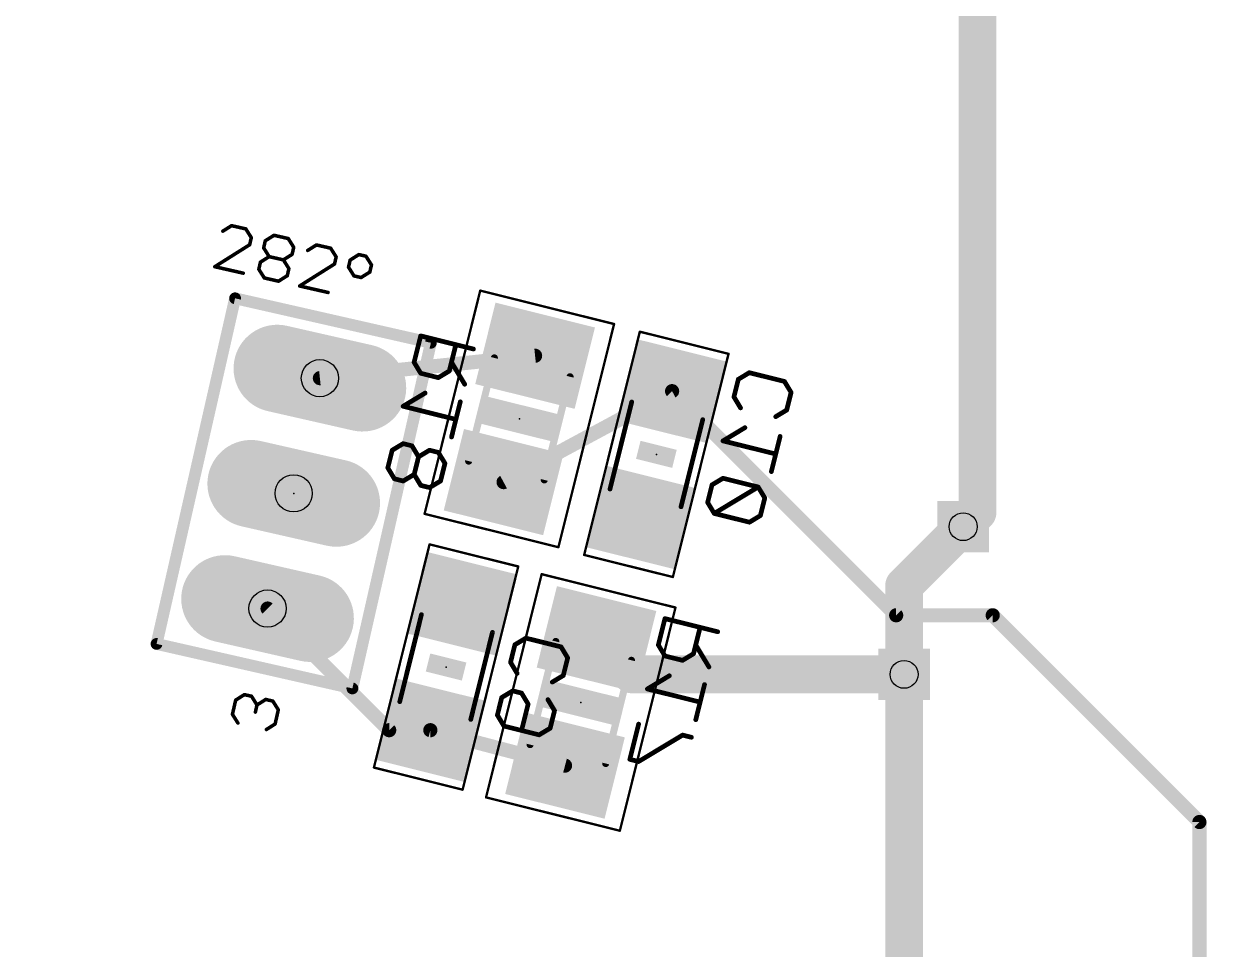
# Model space of a CAD drawing. Extents: x 4 to 288, y -28 to 191.
# Drawn here: x 38.22 to 63.82, y 112.2 to 132.1 of the extents above; entities that cross this region are included whole.
import ezdxf

# ---------------------------------------------------------------- set-up
doc = ezdxf.new("R2010")
doc.units = 0
doc.header["$MEASUREMENT"] = 0
doc.layers.get('0').update_dxf_attribs({"linetype": 'CONTINUOUS'})
for name, color, linetype in [('1', 22, 'CONTINUOUS'), ('16', 175, 'CONTINUOUS'), ('17', 82, 'CONTINUOUS'), ('18', 82, 'CONTINUOUS'), ('20', 7, 'CONTINUOUS'), ('21', 2, 'CONTINUOUS'), ('23', 7, 'CONTINUOUS'), ('24', 7, 'CONTINUOUS'), ('25', 2, 'CONTINUOUS'), ('26', 3, 'CONTINUOUS'), ('29', 253, 'CONTINUOUS'), ('30', 253, 'CONTINUOUS'), ('32', 253, 'CONTINUOUS'), ('36', 253, 'CONTINUOUS'), ('40', 175, 'CONTINUOUS'), ('44', 253, 'CONTINUOUS'), ('52', 253, 'CONTINUOUS')]:
    doc.layers.add(name, color=color, linetype=linetype)

# ---------------------------------------------------------------- blocks, each defined once
blk = doc.blocks.new('LONGP100')
at = {"const_width": 1}
blk.add_lwpolyline([(-0.5, 0), (0.5, 0)], dxfattribs=at)
at = {"const_width": 0.5}
for points in [[(-0.5, 0.25, 1), (-0.5, -0.25)], [(0.5, -0.25, 1), (0.5, 0.25)]]:
    blk.add_lwpolyline(points, format="xyb", dxfattribs=at)
blk = doc.blocks.new('RECT')
blk.add_solid([(-0.5, -0.5), (0.5, -0.5), (-0.5, 0.5), (0.5, 0.5)])
blk = doc.blocks.new('SQUAREV')
blk.add_solid([(-0.5, -0.5), (0.5, -0.5), (-0.5, 0.5), (0.5, 0.5)])

msp = doc.modelspace()

# ---------------------------------------------------------------- linework, layer by layer
at = {"layer": '1', "const_width": 0.8128}
for points in [[(58.42, 121.285), (57.15, 120.015)], [(57.15, 120.015), (57.15, 118.11)]]:
    msp.add_lwpolyline(points, dxfattribs=at)
at = {"layer": '1', "const_width": 0.4064}
for points in [[(58.5637, 121.1413, 1), (58.2763, 121.4287)], [(57.3532, 120.015, 1), (56.9468, 120.015)], [(57.0063, 120.1587, 1), (57.2937, 119.8713)], [(56.9468, 118.11, 1), (57.3532, 118.11)]]:
    msp.add_lwpolyline(points, format="xyb", dxfattribs=at)
at = {"layer": '16'}
for points, const_width in [([(58.7287, 135.89), (58.7287, 121.5937)], 0.8128), ([(44.5873, 124.4782), (49.2146, 124.9599)], 0.3048), ([(48.5373, 122.2431), (52.161, 124.1979)], 0.3048), ([(56.9789, 119.38), (52.161, 124.1979)], 0.3048), ([(58.7287, 121.5937), (58.42, 121.285)], 0.8128), ([(43.4618, 119.5244), (46.0772, 116.9091)], 0.3048), ([(59.055, 119.38), (56.9789, 119.38)], 0.3048), ([(63.5, 114.935), (59.055, 119.38)], 0.3048), ([(51.2893, 118.11), (50.5354, 118.8639)], 0.8128), ([(57.15, 118.11), (51.2893, 118.11)], 0.8128), ([(57.15, 118.11), (57.15, 111.3523)], 0.8128), ([(46.0772, 116.9091), (46.9625, 116.9091)], 0.3048), ([(49.8581, 116.1471), (46.9625, 116.9091)], 0.3048), ([(63.5, 69.85), (63.5, 114.935)], 0.3048)]:
    msp.add_lwpolyline(points, dxfattribs=dict(at, const_width=const_width))
for points, const_width in [([(49.2225, 124.8841, 1), (49.2068, 125.0357)], 0.1524), ([(44.5794, 124.5539, 1), (44.5952, 124.4024)], 0.1524), ([(52.2149, 124.2518, 1), (52.1072, 124.144)], 0.1524), ([(52.1972, 124.1308, 1), (52.1249, 124.265)], 0.1524), ([(48.5011, 122.3101, 1), (48.5734, 122.176)], 0.1524), ([(58.8723, 121.45, 1), (58.585, 121.7373)], 0.4064), ([(58.2763, 121.4287, 1), (58.5637, 121.1413)], 0.4064), ([(58.5255, 121.5937, 1), (58.9319, 121.5937)], 0.4064), ([(43.5157, 119.5783, 1), (43.4079, 119.4705)], 0.1524), ([(56.9789, 119.4562, 1), (56.9789, 119.3038)], 0.1524), ([(56.9251, 119.3261, 1), (57.0328, 119.4339)], 0.1524), ([(59.1089, 119.4339, 1), (59.0011, 119.3261)], 0.1524), ([(59.055, 119.3038, 1), (59.055, 119.4562)], 0.1524), ([(50.6791, 119.0076, 1), (50.3918, 118.7202)], 0.4064), ([(51.2893, 118.3132, 1), (51.2893, 117.9068)], 0.4064), ([(57.3532, 118.11, 1), (56.9468, 118.11)], 0.4064), ([(57.15, 117.9068, 1), (57.15, 118.3132)], 0.4064), ([(51.1457, 117.9663, 1), (51.433, 118.2537)], 0.4064), ([(46.0772, 116.9853, 1), (46.0772, 116.8329)], 0.1524), ([(46.0233, 116.8552, 1), (46.131, 116.9629)], 0.1524), ([(46.9819, 116.9828, 1), (46.9431, 116.8354)], 0.1524), ([(46.9625, 116.8329, 1), (46.9625, 116.9853)], 0.1524), ([(49.8387, 116.0734, 1), (49.8775, 116.2208)], 0.1524), ([(63.5762, 114.935, 1), (63.4238, 114.935)], 0.1524), ([(63.4461, 114.8811, 1), (63.5539, 114.9889)], 0.1524)]:
    msp.add_lwpolyline(points, format="xyb", dxfattribs=dict(at, const_width=const_width))
at = {"layer": '20', "const_width": 0.0254}
msp.add_lwpolyline([(71.1264, 186.0347, 2.9429), (202.1142, 186.0347)], format="xyb", dxfattribs=at)
at = {"layer": '21'}
for points, const_width in [([(42.7633, 126.1949), (41.0751, 118.7643)], 0.254), ([(42.7633, 126.1949), (46.974, 125.2383)], 0.254), ([(46.974, 125.2383), (45.2858, 117.8076)], 0.254), ([(41.0751, 118.7643), (45.2858, 117.8076)], 0.254), ([(42.7067, 117.2501), (42.7762, 117.5559)], 0.0762), ([(42.7762, 117.5559), (42.9638, 117.674)], 0.0762), ([(42.9638, 117.674), (43.1167, 117.6393)], 0.0762), ([(43.1167, 117.6393), (43.2348, 117.4517)], 0.0762), ([(43.2348, 117.4517), (43.4224, 117.5698)], 0.0762), ([(43.4224, 117.5698), (43.5753, 117.5351)], 0.0762), ([(43.5753, 117.5351), (43.6934, 117.3475)], 0.0762), ([(42.8249, 117.0625), (42.7067, 117.2501)], 0.0762), ([(43.2348, 117.4517), (43.2001, 117.2988)], 0.0762), ([(43.6934, 117.3475), (43.624, 117.0418)], 0.0762), ([(43.624, 117.0418), (43.4364, 116.9236)], 0.0762)]:
    msp.add_lwpolyline(points, dxfattribs=dict(at, const_width=const_width))
for points, const_width in [([(42.7774, 126.2568, 1), (42.7492, 126.133)], 0.127), ([(42.8252, 126.1809, 1), (42.7014, 126.209)], 0.127), ([(47.0359, 125.2242, 1), (46.9121, 125.2523)], 0.127), ([(46.9599, 125.1763, 1), (46.9881, 125.3002)], 0.127), ([(41.0892, 118.8262, 1), (41.061, 118.7024)], 0.127), ([(41.0132, 118.7783, 1), (41.137, 118.7502)], 0.127), ([(45.2239, 117.8217, 1), (45.3477, 117.7936)], 0.127), ([(45.2717, 117.7457, 1), (45.2999, 117.8696)], 0.127), ([(42.7661, 117.572, 1), (42.7864, 117.5398)], 0.0381), ([(42.7948, 117.5517, 1), (42.7576, 117.5601)], 0.0381), ([(42.968, 117.6926, 1), (42.9596, 117.6555)], 0.0381), ([(42.974, 117.6579, 1), (42.9537, 117.6902)], 0.0381), ([(43.1328, 117.6495, 1), (43.1006, 117.6291)], 0.0381), ([(43.1125, 117.6207, 1), (43.1209, 117.6579)], 0.0381), ([(43.4266, 117.5884, 1), (43.4182, 117.5513)], 0.0381), ([(43.4326, 117.5537, 1), (43.4123, 117.586)], 0.0381), ([(43.5914, 117.5453, 1), (43.5592, 117.525)], 0.0381), ([(43.5711, 117.5165, 1), (43.5795, 117.5537)], 0.0381), ([(42.7229, 117.2603, 1), (42.6906, 117.24)], 0.0381), ([(42.6882, 117.2544, 1), (42.7253, 117.2459)], 0.0381), ([(43.1815, 117.303, 1), (43.2187, 117.2946)], 0.0381), ([(43.2247, 117.4678, 1), (43.245, 117.4356)], 0.0381), ([(43.2534, 117.4475, 1), (43.2162, 117.4559)], 0.0381), ([(43.2187, 117.4415, 1), (43.2509, 117.4618)], 0.0381), ([(43.712, 117.3433, 1), (43.6749, 117.3517)], 0.0381), ([(43.6773, 117.3374, 1), (43.7096, 117.3577)], 0.0381), ([(42.8088, 117.0524, 1), (42.841, 117.0727)], 0.0381), ([(43.6054, 117.046, 1), (43.6425, 117.0375)], 0.0381), ([(43.6341, 117.0256, 1), (43.6138, 117.0579)], 0.0381), ([(43.4262, 116.9397, 1), (43.4465, 116.9075)], 0.0381)]:
    msp.add_lwpolyline(points, format="xyb", dxfattribs=dict(at, const_width=const_width))
at = {"layer": '23'}
msp.add_point((44.0246, 122.0013), dxfattribs=at)
at = {"layer": '24'}
for p in [(48.876, 123.6015), (51.8224, 122.8395), (47.3011, 118.2675), (50.1968, 117.5055)]:
    msp.add_point(p, dxfattribs=at)
at = {"layer": '25', "const_width": 0.0762}
for points in [[(42.6883, 127.7566), (42.5007, 127.6385)], [(42.9941, 127.6871), (42.6883, 127.7566)], [(43.1122, 127.4995), (42.9941, 127.6871)], [(43.0775, 127.3467), (43.1122, 127.4995)], [(43.413, 127.4312), (43.6006, 127.5493)], [(43.6006, 127.5493), (43.9063, 127.4799)], [(43.9063, 127.4799), (44.0245, 127.2923)], [(42.3271, 126.8741), (43.0775, 127.3467)], [(43.3783, 127.2783), (43.413, 127.4312)], [(43.4964, 127.0907), (43.3783, 127.2783)], [(44.0245, 127.2923), (43.9898, 127.1394)], [(44.5129, 127.3421), (44.3253, 127.2239)], [(44.8186, 127.2726), (44.5129, 127.3421)], [(44.9368, 127.085), (44.8186, 127.2726)], [(43.2741, 126.8197), (43.3088, 126.9726)], [(43.3088, 126.9726), (43.4964, 127.0907)], [(43.4964, 127.0907), (43.8021, 127.0213)], [(43.9898, 127.1394), (43.8021, 127.0213)], [(43.8021, 127.0213), (43.9203, 126.8337)], [(44.1516, 126.4596), (44.902, 126.9321)], [(44.902, 126.9321), (44.9368, 127.085)], [(45.2028, 126.8638), (45.2375, 127.0167)], [(45.2375, 127.0167), (45.4251, 127.1348)], [(45.4251, 127.1348), (45.578, 127.1001)], [(45.578, 127.1001), (45.6961, 126.9125)], [(42.9386, 126.7352), (42.3271, 126.8741)], [(43.3922, 126.6321), (43.2741, 126.8197)], [(43.8856, 126.6808), (43.698, 126.5627)], [(43.9203, 126.8337), (43.8856, 126.6808)], [(45.3209, 126.6762), (45.2028, 126.8638)], [(45.4738, 126.6415), (45.3209, 126.6762)], [(45.6614, 126.7596), (45.4738, 126.6415)], [(45.6961, 126.9125), (45.6614, 126.7596)], [(43.698, 126.5627), (43.3922, 126.6321)], [(44.7631, 126.3207), (44.1516, 126.4596)]]:
    msp.add_lwpolyline(points, dxfattribs=at)
at = {"layer": '25', "const_width": 0.0381}
for points in [[(42.6925, 127.7752, 1), (42.6841, 127.738)], [(42.6985, 127.7405, 1), (42.6782, 127.7727)], [(42.4906, 127.6546, 1), (42.5109, 127.6223)], [(43.0102, 127.6973, 1), (42.978, 127.677)], [(42.9899, 127.6686, 1), (42.9983, 127.7057)], [(43.1308, 127.4953, 1), (43.0936, 127.5038)], [(43.0961, 127.4894, 1), (43.1283, 127.5097)], [(43.6048, 127.5679, 1), (43.5964, 127.5308)], [(43.6107, 127.5332, 1), (43.5904, 127.5655)], [(43.9225, 127.49, 1), (43.8902, 127.4697)], [(43.9021, 127.4613, 1), (43.9106, 127.4985)], [(43.0589, 127.3509, 1), (43.0961, 127.3425)], [(43.0876, 127.3306, 1), (43.0673, 127.3628)], [(43.3944, 127.2885, 1), (43.3621, 127.2682)], [(43.3597, 127.2826, 1), (43.3968, 127.2741)], [(43.4028, 127.4473, 1), (43.4231, 127.4151)], [(43.4316, 127.427, 1), (43.3944, 127.4354)], [(44.0431, 127.2881, 1), (44.0059, 127.2965)], [(44.0084, 127.2821, 1), (44.0406, 127.3024)], [(44.3151, 127.2401, 1), (44.3354, 127.2078)], [(44.5171, 127.3607, 1), (44.5086, 127.3235)], [(44.523, 127.326, 1), (44.5027, 127.3582)], [(44.8347, 127.2828, 1), (44.8025, 127.2625)], [(44.8144, 127.254, 1), (44.8228, 127.2912)], [(43.2987, 126.9887, 1), (43.319, 126.9565)], [(43.3274, 126.9684, 1), (43.2902, 126.9768)], [(43.5006, 127.1093, 1), (43.4922, 127.0722)], [(43.4803, 127.0806, 1), (43.5125, 127.1009)], [(43.5066, 127.0746, 1), (43.4863, 127.1068)], [(43.8183, 127.0314, 1), (43.786, 127.0111)], [(43.792, 127.0374, 1), (43.8123, 127.0051)], [(43.7979, 127.0027, 1), (43.8064, 127.0398)], [(43.9712, 127.1436, 1), (44.0083, 127.1352)], [(43.9999, 127.1233, 1), (43.9796, 127.1555)], [(44.9122, 126.916, 1), (44.8919, 126.9483)], [(44.9553, 127.0808, 1), (44.9182, 127.0892)], [(44.9206, 127.0749, 1), (44.9529, 127.0952)], [(45.2274, 127.0328, 1), (45.2477, 127.0005)], [(45.2561, 127.0124, 1), (45.219, 127.0209)], [(45.4294, 127.1534, 1), (45.4209, 127.1162)], [(45.4353, 127.1187, 1), (45.415, 127.1509)], [(45.5941, 127.1102, 1), (45.5619, 127.0899)], [(45.5738, 127.0815, 1), (45.5822, 127.1187)], [(42.3313, 126.8927, 1), (42.3229, 126.8555)], [(42.3169, 126.8902, 1), (42.3372, 126.858)], [(42.9343, 126.7166, 1), (42.9428, 126.7538)], [(43.2902, 126.8299, 1), (43.2579, 126.8096)], [(43.2555, 126.8239, 1), (43.2926, 126.8155)], [(43.8957, 126.6647, 1), (43.8754, 126.6969)], [(43.9389, 126.8294, 1), (43.9017, 126.8379)], [(43.9042, 126.8235, 1), (43.9364, 126.8438)], [(44.8834, 126.9364, 1), (44.9206, 126.9279)], [(45.2189, 126.874, 1), (45.1867, 126.8536)], [(45.1842, 126.868, 1), (45.2214, 126.8596)], [(45.3252, 126.6948, 1), (45.3167, 126.6576)], [(45.3048, 126.666, 1), (45.3371, 126.6863)], [(45.6428, 126.7638, 1), (45.68, 126.7554)], [(45.6716, 126.7435, 1), (45.6513, 126.7757)], [(45.7147, 126.9083, 1), (45.6776, 126.9167)], [(45.68, 126.9023, 1), (45.7123, 126.9226)], [(43.3964, 126.6507, 1), (43.388, 126.6135)], [(43.3761, 126.622, 1), (43.4083, 126.6423)], [(43.6878, 126.5788, 1), (43.7081, 126.5465)], [(43.6937, 126.5441, 1), (43.7022, 126.5812)], [(43.867, 126.685, 1), (43.9041, 126.6766)], [(44.1558, 126.4782, 1), (44.1474, 126.441)], [(44.1415, 126.4757, 1), (44.1618, 126.4435)], [(45.4637, 126.6576, 1), (45.484, 126.6253)], [(45.4696, 126.6229, 1), (45.478, 126.66)], [(44.7589, 126.3021, 1), (44.7673, 126.3392)]]:
    msp.add_lwpolyline(points, format="xyb", dxfattribs=at)
at = {"layer": '26', "const_width": 0.1016}
for points in [[(46.7547, 125.3869), (46.6132, 124.8196)], [(47.8893, 125.104), (46.7547, 125.3869)], [(47.3697, 124.631), (47.5111, 125.1983)], [(46.6132, 124.8196), (46.7552, 124.5833)], [(47.1334, 124.489), (47.3697, 124.631)], [(47.4168, 124.8201), (47.7007, 124.3476)], [(46.7552, 124.5833), (47.1334, 124.489)], [(53.4907, 124.0753), (53.585, 124.4535)], [(53.585, 124.4535), (53.8212, 124.5955)], [(53.8212, 124.5955), (54.5777, 124.4069)], [(54.5777, 124.4069), (54.7197, 124.1706)], [(46.85, 124.1579), (46.3775, 123.874)], [(54.7197, 124.1706), (54.6253, 123.7924)], [(46.3775, 123.874), (47.5121, 123.5911)], [(47.6064, 123.9693), (47.4178, 123.2129)], [(53.6326, 123.839), (53.4907, 124.0753)], [(54.6253, 123.7924), (54.3891, 123.6504)], [(53.7275, 123.4136), (53.2549, 123.1297)], [(53.2549, 123.1297), (54.3896, 122.8468)], [(54.4839, 123.225), (54.2953, 122.4686)], [(46.1417, 122.9285), (46.0474, 122.5502)], [(46.378, 123.0704), (46.1417, 122.9285)], [(46.5671, 123.0233), (46.378, 123.0704)], [(46.7091, 122.787), (46.5671, 123.0233)], [(46.9453, 122.929), (46.7091, 122.787)], [(47.1344, 122.8818), (46.9453, 122.929)], [(47.2764, 122.6456), (47.1344, 122.8818)], [(46.7091, 122.787), (46.6148, 122.4088)], [(47.1821, 122.2673), (47.2764, 122.6456)], [(46.0474, 122.5502), (46.1894, 122.314)], [(46.1894, 122.314), (46.3785, 122.2668)], [(46.3785, 122.2668), (46.6148, 122.4088)], [(46.6148, 122.4088), (46.7567, 122.1725)], [(53.2554, 122.3261), (53.0192, 122.1842)], [(54.0119, 122.1375), (53.2554, 122.3261)], [(46.7567, 122.1725), (46.9458, 122.1254)], [(46.9458, 122.1254), (47.1821, 122.2673)], [(53.0192, 122.1842), (52.9249, 121.806)], [(54.0119, 122.1375), (53.0668, 121.5697)], [(54.1539, 121.9013), (54.0119, 122.1375)], [(52.9249, 121.806), (53.0668, 121.5697)], [(54.0595, 121.523), (54.1539, 121.9013)], [(53.0668, 121.5697), (53.8233, 121.3811)], [(53.8233, 121.3811), (54.0595, 121.523)], [(52.0065, 119.3086), (51.8651, 118.7413)], [(53.1412, 119.0257), (52.0065, 119.3086)], [(52.6215, 118.5527), (52.763, 119.12)], [(48.6866, 118.3686), (48.7809, 118.7468)], [(48.7809, 118.7468), (49.0171, 118.8888)], [(49.0171, 118.8888), (49.7736, 118.7002)], [(51.8651, 118.7413), (52.007, 118.505)], [(52.6687, 118.7418), (52.9526, 118.2693)], [(49.7736, 118.7002), (49.9155, 118.4639)], [(49.9155, 118.4639), (49.8212, 118.0857)], [(52.007, 118.505), (52.3853, 118.4107)], [(52.3853, 118.4107), (52.6215, 118.5527)], [(48.8285, 118.1324), (48.6866, 118.3686)], [(49.8212, 118.0857), (49.585, 117.9437)], [(52.1019, 118.0796), (51.6293, 117.7957)], [(48.498, 117.6122), (48.7342, 117.7541)], [(48.7342, 117.7541), (48.9234, 117.707)], [(48.9234, 117.707), (49.0653, 117.4707)], [(51.6293, 117.7957), (52.764, 117.5128)], [(52.8583, 117.891), (52.6697, 117.1346)], [(48.4037, 117.2339), (48.498, 117.6122)], [(49.0653, 117.4707), (48.9239, 116.9034)], [(49.4907, 117.5655), (49.6326, 117.3293)], [(48.5456, 116.9977), (48.4037, 117.2339)], [(49.6326, 117.3293), (49.5383, 116.951)], [(49.3021, 116.8091), (48.5456, 116.9977)], [(49.5383, 116.951), (49.3021, 116.8091)], [(51.4407, 117.0393), (51.2521, 116.2828)], [(51.4412, 116.2357), (52.3863, 116.8035)], [(52.3863, 116.8035), (52.5754, 116.7564)], [(51.2521, 116.2828), (51.4412, 116.2357)]]:
    msp.add_lwpolyline(points, dxfattribs=at)
at = {"layer": '26', "const_width": 0.0508}
for points in [[(46.7608, 125.4115, 1), (46.7485, 125.3622)], [(46.7793, 125.3807, 1), (46.73, 125.393)], [(47.5358, 125.1921, 1), (47.4865, 125.2044)], [(47.8832, 125.0793, 1), (47.8955, 125.1286)], [(46.5886, 124.8257, 1), (46.6379, 124.8134)], [(46.635, 124.8326, 1), (46.5915, 124.8065)], [(47.345, 124.6371, 1), (47.3943, 124.6248)], [(47.3828, 124.6092, 1), (47.3566, 124.6527)], [(47.4386, 124.8332, 1), (47.395, 124.807)], [(46.7613, 124.6079, 1), (46.749, 124.5587)], [(46.7334, 124.5702, 1), (46.777, 124.5964)], [(47.1203, 124.5108, 1), (47.1465, 124.4672)], [(47.1273, 124.4644, 1), (47.1396, 124.5136)], [(53.5719, 124.4753, 1), (53.5981, 124.4317)], [(53.6096, 124.4474, 1), (53.5603, 124.4596)], [(53.8274, 124.6201, 1), (53.8151, 124.5708)], [(53.8343, 124.5737, 1), (53.8082, 124.6172)], [(54.5995, 124.4199, 1), (54.5559, 124.3938)], [(54.5715, 124.3822, 1), (54.5838, 124.4315)], [(46.8631, 124.1362, 1), (46.8369, 124.1797)], [(47.679, 124.3345, 1), (47.7225, 124.3606)], [(54.7443, 124.1644, 1), (54.695, 124.1767)], [(54.6979, 124.1575, 1), (54.7414, 124.1837)], [(46.3836, 123.8987, 1), (46.3713, 123.8494)], [(46.3644, 123.8958, 1), (46.3906, 123.8522)], [(47.6311, 123.9632, 1), (47.5818, 123.9755)], [(53.466, 124.0814, 1), (53.5153, 124.0691)], [(53.5125, 124.0884, 1), (53.4689, 124.0622)], [(47.506, 123.5665, 1), (47.5183, 123.6158)], [(53.6109, 123.8259, 1), (53.6544, 123.8521)], [(54.376, 123.6722, 1), (54.4022, 123.6286)], [(54.6007, 123.7985, 1), (54.65, 123.7862)], [(54.6384, 123.7706, 1), (54.6123, 123.8141)], [(53.7405, 123.3919, 1), (53.7144, 123.4354)], [(47.3932, 123.219, 1), (47.4425, 123.2067)], [(53.2611, 123.1544, 1), (53.2488, 123.1051)], [(53.2419, 123.1515, 1), (53.268, 123.108)], [(54.5085, 123.2189, 1), (54.4593, 123.2312)], [(46.1286, 122.9502, 1), (46.1548, 122.9067)], [(46.1664, 122.9223, 1), (46.1171, 122.9346)], [(46.3841, 123.0951, 1), (46.3718, 123.0458)], [(46.3911, 123.0486, 1), (46.3649, 123.0922)], [(46.5889, 123.0363, 1), (46.5453, 123.0102)], [(46.561, 122.9986, 1), (46.5732, 123.0479)], [(46.9515, 122.9536, 1), (46.9392, 122.9043)], [(46.9584, 122.9072, 1), (46.9322, 122.9507)], [(47.1562, 122.8949, 1), (47.1127, 122.8687)], [(47.1283, 122.8572, 1), (47.1406, 122.9065)], [(54.3835, 122.8222, 1), (54.3957, 122.8715)], [(46.696, 122.8088, 1), (46.7221, 122.7652)], [(46.7337, 122.7809, 1), (46.6844, 122.7932)], [(46.6873, 122.7739, 1), (46.7308, 122.8001)], [(47.301, 122.6394, 1), (47.2517, 122.6517)], [(47.2546, 122.6325, 1), (47.2982, 122.6586)], [(46.0228, 122.5564, 1), (46.0721, 122.5441)], [(46.0692, 122.5633, 1), (46.0257, 122.5372)], [(46.1955, 122.3386, 1), (46.1832, 122.2893)], [(46.5901, 122.4149, 1), (46.6394, 122.4026)], [(46.6365, 122.4219, 1), (46.593, 122.3957)], [(46.6278, 122.387, 1), (46.6017, 122.4306)], [(53.2616, 122.3508, 1), (53.2493, 122.3015)], [(53.2685, 122.3044, 1), (53.2424, 122.3479)], [(54.2707, 122.4747, 1), (54.3199, 122.4625)], [(46.1676, 122.3009, 1), (46.2112, 122.3271)], [(46.3654, 122.2886, 1), (46.3916, 122.2451)], [(46.3724, 122.2422, 1), (46.3846, 122.2915)], [(46.7629, 122.1972, 1), (46.7506, 122.1479)], [(46.7349, 122.1594, 1), (46.7785, 122.1856)], [(46.9327, 122.1471, 1), (46.9589, 122.1036)], [(46.9397, 122.1007, 1), (46.952, 122.15)], [(47.1574, 122.2735, 1), (47.2067, 122.2612)], [(47.1952, 122.2456, 1), (47.169, 122.2891)], [(53.0061, 122.2059, 1), (53.0323, 122.1624)], [(53.0438, 122.178, 1), (52.9945, 122.1903)], [(54.0337, 122.1506, 1), (53.9901, 122.1244)], [(54.025, 122.1158, 1), (53.9988, 122.1593)], [(54.0057, 122.1129, 1), (54.018, 122.1622)], [(52.9467, 121.819, 1), (52.9031, 121.7929)], [(54.1785, 121.8951, 1), (54.1292, 121.9074)], [(54.1321, 121.8882, 1), (54.1756, 121.9144)], [(52.9002, 121.8121, 1), (52.9495, 121.7998)], [(53.073, 121.5943, 1), (53.0607, 121.545)], [(53.0538, 121.5915, 1), (53.0799, 121.5479)], [(53.0451, 121.5566, 1), (53.0886, 121.5828)], [(53.8102, 121.4029, 1), (53.8364, 121.3593)], [(53.8171, 121.3564, 1), (53.8294, 121.4057)], [(54.0349, 121.5292, 1), (54.0842, 121.5169)], [(54.0726, 121.5013, 1), (54.0465, 121.5448)], [(52.0127, 119.3332, 1), (52.0004, 119.284)], [(52.0312, 119.3025, 1), (51.9819, 119.3147)], [(52.7876, 119.1139, 1), (52.7383, 119.1261)], [(53.1351, 119.0011, 1), (53.1473, 119.0503)], [(48.7678, 118.7686, 1), (48.794, 118.7251)], [(48.8055, 118.7407, 1), (48.7562, 118.753)], [(49.0233, 118.9134, 1), (49.011, 118.8641)], [(49.0302, 118.867, 1), (49.0041, 118.9106)], [(51.8404, 118.7474, 1), (51.8897, 118.7351)], [(51.8869, 118.7544, 1), (51.8433, 118.7282)], [(52.6905, 118.7549, 1), (52.6469, 118.7287)], [(49.7954, 118.7133, 1), (49.7518, 118.6871)], [(49.7674, 118.6755, 1), (49.7797, 118.7248)], [(49.9402, 118.4578, 1), (49.8909, 118.4701)], [(52.0132, 118.5297, 1), (52.0009, 118.4804)], [(51.9853, 118.4919, 1), (52.0288, 118.5181)], [(52.5969, 118.5588, 1), (52.6462, 118.5465)], [(52.6346, 118.5309, 1), (52.6084, 118.5744)], [(48.6619, 118.3748, 1), (48.7112, 118.3625)], [(48.7084, 118.3817, 1), (48.6648, 118.3555)], [(49.8938, 118.4508, 1), (49.9373, 118.477)], [(52.3722, 118.4325, 1), (52.3984, 118.3889)], [(52.3791, 118.3861, 1), (52.3914, 118.4354)], [(52.9308, 118.2562, 1), (52.9744, 118.2823)], [(48.8068, 118.1193, 1), (48.8503, 118.1454)], [(49.7966, 118.0919, 1), (49.8459, 118.0796)], [(49.8343, 118.0639, 1), (49.8082, 118.1075)], [(52.1149, 118.0579, 1), (52.0888, 118.1014)], [(48.7404, 117.7788, 1), (48.7281, 117.7295)], [(48.7473, 117.7324, 1), (48.7212, 117.7759)], [(48.9451, 117.7201, 1), (48.9016, 117.6939)], [(48.9172, 117.6823, 1), (48.9295, 117.7316)], [(49.5719, 117.9655, 1), (49.5981, 117.922)], [(51.6355, 117.8204, 1), (51.6232, 117.7711)], [(51.6163, 117.8175, 1), (51.6424, 117.774)], [(52.8829, 117.8849, 1), (52.8337, 117.8972)], [(48.4849, 117.6339, 1), (48.5111, 117.5904)], [(48.5226, 117.606, 1), (48.4733, 117.6183)], [(49.09, 117.4646, 1), (49.0407, 117.4769)], [(49.0435, 117.4576, 1), (49.0871, 117.4838)], [(49.5125, 117.5786, 1), (49.4689, 117.5524)], [(52.7579, 117.4882, 1), (52.7701, 117.5375)], [(48.379, 117.2401, 1), (48.4283, 117.2278)], [(48.4255, 117.247, 1), (48.3819, 117.2209)], [(49.6573, 117.3231, 1), (49.608, 117.3354)], [(49.6109, 117.3162, 1), (49.6544, 117.3423)], [(48.5518, 117.0223, 1), (48.5395, 116.973)], [(48.5239, 116.9846, 1), (48.5674, 117.0108)], [(49.5137, 116.9572, 1), (49.563, 116.9449)], [(49.5514, 116.9293, 1), (49.5253, 116.9728)], [(51.4654, 117.0331, 1), (51.4161, 117.0454)], [(52.6451, 117.1407, 1), (52.6943, 117.1285)], [(48.8992, 116.9095, 1), (48.9485, 116.8972)], [(49.289, 116.8309, 1), (49.3152, 116.7873)], [(49.2959, 116.7844, 1), (49.3082, 116.8337)], [(52.3924, 116.8282, 1), (52.3801, 116.7789)], [(52.3994, 116.7818, 1), (52.3732, 116.8253)], [(52.5693, 116.7317, 1), (52.5815, 116.781)], [(51.2583, 116.3075, 1), (51.246, 116.2582)], [(51.2275, 116.289, 1), (51.2768, 116.2767)], [(51.4282, 116.2575, 1), (51.4543, 116.2139)], [(51.4351, 116.211, 1), (51.4474, 116.2603)]]:
    msp.add_lwpolyline(points, format="xyb", dxfattribs=at)
at = {"layer": '40', "const_width": 0.0508}
for points in [[(48.0353, 126.3598), (46.8387, 121.5607)], [(50.9132, 125.6422), (48.0353, 126.3598)], [(49.7166, 120.8432), (50.9132, 125.6422)], [(51.4668, 125.4768), (50.2703, 120.6777)], [(53.3744, 125.0012), (51.4668, 125.4768)], [(52.1779, 120.2021), (53.3744, 125.0012)], [(46.8387, 121.5607), (49.7166, 120.8432)], [(46.9456, 120.9048), (45.7491, 116.1057)], [(48.8532, 120.4292), (46.9456, 120.9048)], [(50.2703, 120.6777), (52.1779, 120.2021)], [(47.6567, 115.6301), (48.8532, 120.4292)], [(49.3561, 120.2638), (48.1595, 115.4647)], [(52.234, 119.5462), (49.3561, 120.2638)], [(51.0374, 114.7472), (52.234, 119.5462)], [(45.7491, 116.1057), (47.6567, 115.6301)], [(48.1595, 115.4647), (51.0374, 114.7472)]]:
    msp.add_lwpolyline(points, dxfattribs=at)
at = {"layer": '40', "const_width": 0.0254}
for points in [[(48.0383, 126.3721, 1), (48.0322, 126.3475)], [(48.0476, 126.3567, 1), (48.023, 126.3629)], [(50.9255, 125.6392, 1), (50.9008, 125.6453)], [(50.9101, 125.6299, 1), (50.9162, 125.6546)], [(51.4699, 125.4892, 1), (51.4638, 125.4645)], [(51.4791, 125.4738, 1), (51.4545, 125.4799)], [(53.3867, 124.9981, 1), (53.3621, 125.0043)], [(53.3714, 124.9889, 1), (53.3775, 125.0135)], [(46.8418, 121.573, 1), (46.8357, 121.5484)], [(46.8264, 121.5638, 1), (46.8511, 121.5576)], [(46.9487, 120.9172, 1), (46.9426, 120.8925)], [(46.9579, 120.9018, 1), (46.9333, 120.9079)], [(49.7043, 120.8462, 1), (49.729, 120.8401)], [(49.7136, 120.8308, 1), (49.7197, 120.8555)], [(50.2734, 120.6901, 1), (50.2672, 120.6654)], [(50.258, 120.6808, 1), (50.2826, 120.6747)], [(48.8655, 120.4261, 1), (48.8409, 120.4323)], [(48.8502, 120.4169, 1), (48.8563, 120.4415)], [(49.3591, 120.2761, 1), (49.353, 120.2515)], [(49.3684, 120.2607, 1), (49.3438, 120.2669)], [(52.1656, 120.2052, 1), (52.1902, 120.1991)], [(52.1748, 120.1898, 1), (52.181, 120.2144)], [(52.2463, 119.5432, 1), (52.2216, 119.5493)], [(52.2309, 119.5339, 1), (52.237, 119.5586)], [(45.7522, 116.1181, 1), (45.746, 116.0934)], [(45.7368, 116.1088, 1), (45.7614, 116.1027)], [(47.6444, 115.6332, 1), (47.669, 115.6271)], [(47.6536, 115.6178, 1), (47.6598, 115.6424)], [(48.1472, 115.4678, 1), (48.1719, 115.4616)], [(48.1626, 115.477, 1), (48.1565, 115.4524)], [(51.0251, 114.7502, 1), (51.0498, 114.7441)], [(51.0344, 114.7348, 1), (51.0405, 114.7595)]]:
    msp.add_lwpolyline(points, format="xyb", dxfattribs=at)
at = {"layer": '44'}
for centre, radius in [((44.5873, 124.4782), 0.4), ((44.0246, 122.0013), 0.4), ((58.42, 121.285), 0.3), ((43.4618, 119.5244), 0.4), ((57.15, 118.11), 0.3)]:
    msp.add_circle(centre, radius, dxfattribs=at)
at = {"layer": '52'}
for points, const_width in [([(47.7861, 122.6952), (48.3392, 124.9133)], 0.1524), ([(49.4127, 122.2897), (49.9658, 124.5077)], 0.1524), ([(50.8253, 122.0935), (51.2922, 123.9662)], 0.1016), ([(52.3525, 121.7127), (52.8194, 123.5854)], 0.1016), ([(46.3041, 117.5215), (46.771, 119.3942)], 0.1016), ([(47.8313, 117.1408), (48.2982, 119.0134)], 0.1016), ([(49.66, 118.8173), (49.1069, 116.5992)], 0.1524), ([(51.2866, 118.4117), (50.7335, 116.1937)], 0.1524)]:
    msp.add_lwpolyline(points, dxfattribs=dict(at, const_width=const_width))
for points, const_width in [([(48.3761, 124.9041, 1), (48.3022, 124.9225)], 0.0762), ([(50.0027, 124.4985, 1), (49.9288, 124.517)], 0.0762), ([(51.3168, 123.9601, 1), (51.2675, 123.9723)], 0.0508), ([(52.8441, 123.5793, 1), (52.7948, 123.5916)], 0.0508), ([(47.7492, 122.7044, 1), (47.8231, 122.686)], 0.0762), ([(49.3758, 122.2989, 1), (49.4497, 122.2804)], 0.0762), ([(50.8006, 122.0997, 1), (50.8499, 122.0874)], 0.0508), ([(52.3279, 121.7189, 1), (52.3772, 121.7066)], 0.0508), ([(46.7956, 119.3881, 1), (46.7463, 119.4003)], 0.0508), ([(48.3229, 119.0073, 1), (48.2736, 119.0196)], 0.0508), ([(49.6969, 118.8081, 1), (49.623, 118.8265)], 0.0762), ([(51.3235, 118.4025, 1), (51.2496, 118.421)], 0.0762), ([(46.2794, 117.5277, 1), (46.3287, 117.5154)], 0.0508), ([(47.8067, 117.1469, 1), (47.856, 117.1346)], 0.0508), ([(49.07, 116.6084, 1), (49.1439, 116.59)], 0.0762), ([(50.6966, 116.2029, 1), (50.7705, 116.1844)], 0.0762)]:
    msp.add_lwpolyline(points, format="xyb", dxfattribs=dict(at, const_width=const_width))

# ---------------------------------------------------------------- block references
at = {"layer": '16', "xscale": 1.6}
for p, yscale, rotation in [((49.2146, 124.9599), 2, 256), ((52.161, 124.1979), 1.8, 76), ((48.5373, 122.2431), 2, 256), ((51.4837, 121.4811), 1.8, 76), ((47.6398, 119.6259), 1.8, 76), ((50.5354, 118.8639), 2, 76), ((46.9625, 116.9091), 1.8, 76), ((49.8581, 116.1471), 2, 76)]:
    msp.add_blockref('RECT', p, dxfattribs=dict(at, yscale=yscale, rotation=rotation))
at = {"layer": '17', "xscale": 1.6764, "yscale": 1.6764, "rotation": 347.2}
for p in [(44.5873, 124.4782), (44.5873, 124.4782), (44.0246, 122.0013), (44.0246, 122.0013), (43.4618, 119.5244), (43.4618, 119.5244)]:
    msp.add_blockref('LONGP100', p, dxfattribs=at)
at = {"layer": '18', "xscale": 1.108, "yscale": 1.108}
for p in [(58.42, 121.285), (58.42, 121.285), (57.15, 118.11), (57.15, 118.11)]:
    msp.add_blockref('SQUAREV', p, dxfattribs=at)
at = {"layer": '29', "xscale": 1.8796, "yscale": 1.8796, "rotation": 347.2}
for p in [(44.5873, 124.4782), (44.0246, 122.0013), (43.4618, 119.5244)]:
    msp.add_blockref('LONGP100', p, dxfattribs=at)
at = {"layer": '30'}
for name, p, xscale, yscale, rotation in [('RECT', (49.2146, 124.9599), 1.8032, 2.2032, 256), ('LONGP100', (44.5873, 124.4782), 1.8796, 1.8796, 347.2), ('RECT', (52.161, 124.1979), 1.8032, 2.0032, 76), ('RECT', (48.5373, 122.2431), 1.8032, 2.2032, 256), ('LONGP100', (44.0246, 122.0013), 1.8796, 1.8796, 347.2), ('RECT', (51.4837, 121.4811), 1.8032, 2.0032, 76), ('LONGP100', (43.4618, 119.5244), 1.8796, 1.8796, 347.2), ('RECT', (47.6398, 119.6259), 1.8032, 2.0032, 76), ('RECT', (50.5354, 118.8639), 1.8032, 2.2032, 76), ('RECT', (46.9625, 116.9091), 1.8032, 2.0032, 76), ('RECT', (49.8581, 116.1471), 1.8032, 2.2032, 76)]:
    msp.add_blockref(name, p, dxfattribs=dict(at, xscale=xscale, yscale=yscale, rotation=rotation))
at = {"layer": '32', "xscale": 1.6}
for p, yscale, rotation in [((49.2146, 124.9599), 2, 256), ((52.161, 124.1979), 1.8, 76), ((48.5373, 122.2431), 2, 256), ((51.4837, 121.4811), 1.8, 76), ((47.6398, 119.6259), 1.8, 76), ((50.5354, 118.8639), 2, 76), ((46.9625, 116.9091), 1.8, 76), ((49.8581, 116.1471), 2, 76)]:
    msp.add_blockref('RECT', p, dxfattribs=dict(at, yscale=yscale, rotation=rotation))
at = {"layer": '36'}
for p, xscale, yscale, rotation in [((48.876, 123.6015), 0.6, 1.6002, 256), ((51.8224, 122.8395), 0.3998, 0.8002, 76), ((47.3011, 118.2675), 0.3998, 0.8002, 76), ((50.1968, 117.5055), 0.6, 1.6002, 76)]:
    msp.add_blockref('RECT', p, dxfattribs=dict(at, xscale=xscale, yscale=yscale, rotation=rotation))
at = {"layer": '52'}
for p, xscale, yscale, rotation in [((49.217, 124.9693), 0.5842, 1.8288, 256), ((52.1442, 124.1266), 0.7501, 1.7, 76), ((48.5349, 122.2337), 0.5842, 1.8288, 256), ((51.5005, 121.5524), 0.7501, 1.7, 76), ((47.623, 119.5546), 0.7501, 1.7, 76), ((50.5378, 118.8733), 0.5842, 1.8288, 76), ((46.9793, 116.9804), 0.7501, 1.7, 76), ((49.8557, 116.1377), 0.5842, 1.8288, 76)]:
    msp.add_blockref('RECT', p, dxfattribs=dict(at, xscale=xscale, yscale=yscale, rotation=rotation))

doc.saveas('drawing.dxf')
